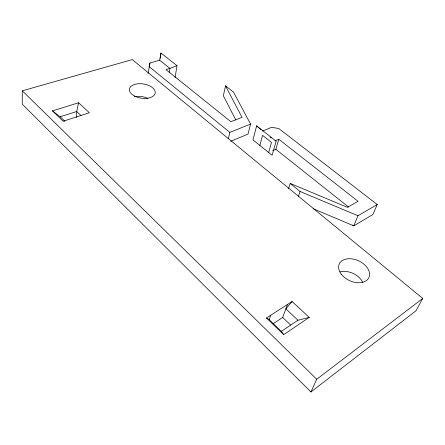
<?xml version="1.0" encoding="UTF-8"?>
<svg xmlns="http://www.w3.org/2000/svg" width="445" height="445" viewBox="0 0 445 445"><rect width="100%" height="100%" fill="white"/><g stroke="black" fill="none" stroke-linecap="round" stroke-linejoin="round"><path stroke-width="0.67" d="M22.278 90.808L22.25 104.169L310.949 391.973L415.947 310.816L422.75 298.434L132.271 59.608L22.278 90.808L316.734 379.251L310.949 391.973M76.34 117.552L76.707 111.489L78.581 102.756L52.465 110.883L63.173 121.246L89.362 112.752L78.581 102.756M148.157 73.269L149.954 63.023L159.649 60.186L169.934 68.391L177.004 65.671L175.069 77.569M149.598 65.699L149.954 63.023M160.222 58.295L160.979 53.027L177.004 65.671M169.311 72.385L169.934 68.391L165.963 69.604L230.844 121.691L242.036 117.347L225.498 85.863L223.357 95.742L235.85 120.094M159.649 60.186L160.979 53.027M228.352 138.745L229.837 132.365L250.563 124.077L233.453 91.993L225.498 85.863M250.563 124.077L248.01 134.14L230.671 141.26M256.632 125.857L252.966 139.908L272.09 155.272L276.134 141.193L256.632 125.857L261.009 129.762M259.852 145.443L262.578 135.352L271.495 142.406L268.641 152.502M272.718 150.694L275.861 149.297L278.776 139.257L358.086 201.318L347.406 207.331L290.223 183.446L288.588 188.574M298.361 196.612L300.069 191.489L290.223 183.446M283.693 334.651L266.449 317.969L292.098 301.504L309.219 317.391L283.693 334.651L281.346 331.364L269.197 319.616L270.738 315.216M273.013 323.788L282.697 317.452L287.47 304.475M262.472 131.069L271.678 127.253L278.815 128.544L377.221 204.516L357.969 215.736L353.781 225.854L313.158 208.705M377.221 204.516L372.904 214.507L353.781 225.854L352.74 225.014M292.098 301.504L285.862 308.852L297.955 320.233L309.219 317.391M316.734 379.251L422.75 298.434M281.346 331.364L297.955 320.233M274.966 140.904L278.776 139.257M52.465 110.883L60.153 116.774L76.707 111.489L81.029 115.55M300.069 191.489L357.969 215.736M266.449 317.969L269.197 319.616M270.076 137.054L271.161 137.911M275.861 149.297L348.569 207.064M149.053 66.561L229.837 132.365M282.697 317.452L290.641 325.017M60.153 116.774L64.931 121.39M134.796 96.648A12.855 7.281 8.4 0 1 147.951 98.445M339.952 271.906A16.053 10.936 25.1 0 1 362.814 282.547M134.501 96.037A13.033 7.203 8.6 0 0 155.144 93.305A13.033 7.203 8.6 0 0 137.299 83.855A13.033 7.203 8.6 0 0 134.501 96.037M341.565 274.565A16.32 10.891 24.7 0 0 368.282 278.67A16.32 10.891 24.7 0 0 352.446 258.951A16.32 10.891 24.7 0 0 341.565 274.565"/></g></svg>
